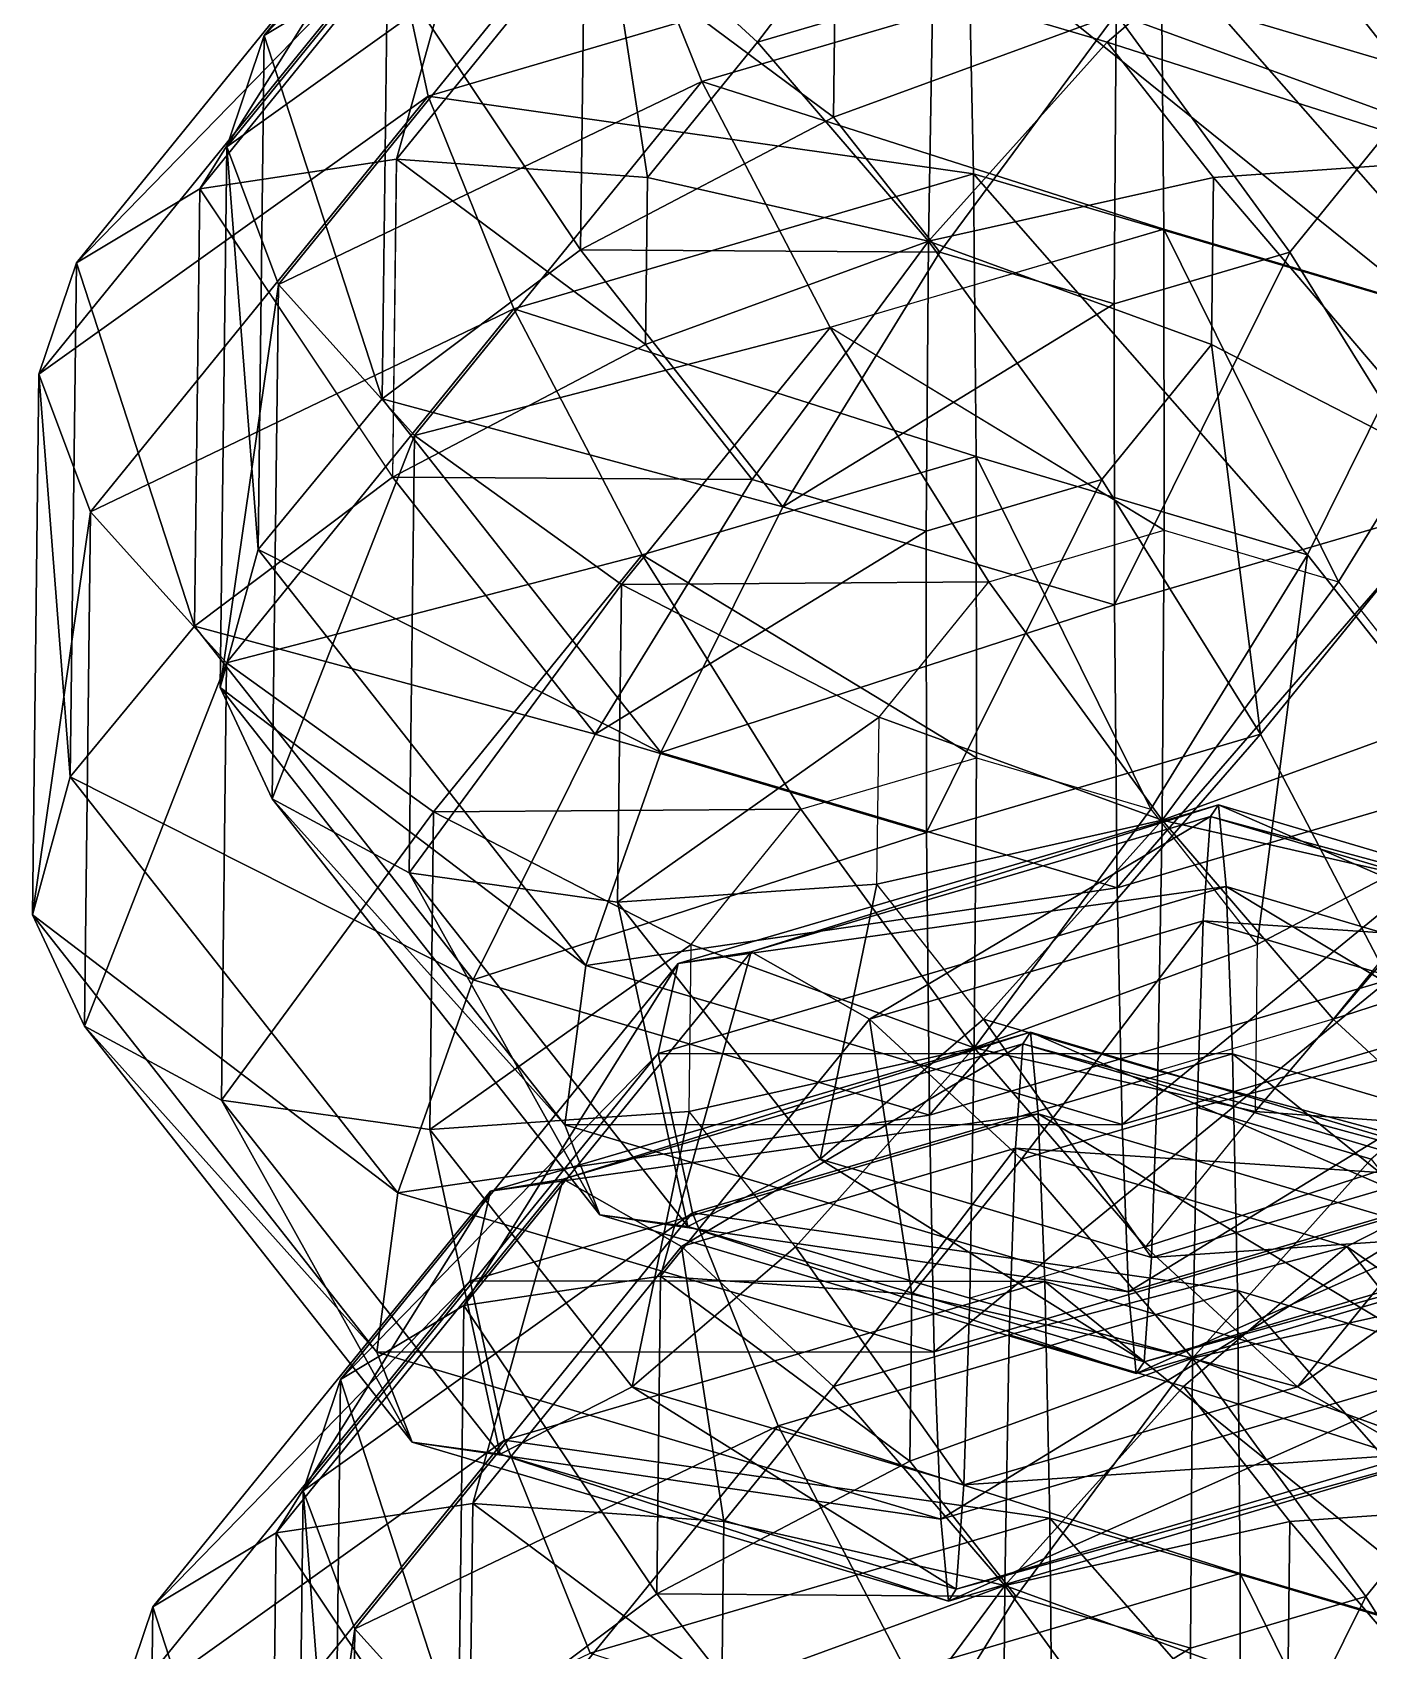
# Model space of a CAD drawing. Header units: metres. Extents: x -232 to 136, y -204 to 253.
# Drawn here: x 67.9 to 109.5, y -80.3 to -29.9 of the extents above; entities that cross this region are included whole.
import ezdxf

# ---------------------------------------------------------------- set-up
doc = ezdxf.new("R2010")
doc.units = ezdxf.units.M

msp = doc.modelspace()

# ---------------------------------------------------------------- linework, layer by layer
for points in [[(85.61081, -17.022438, -456.56128), (78.93127, -27.672424, -470.50986), (75.09327, -29.97787, -462.26044), (75.09337, -29.977772, -462.26035)], [(84.98145, -19.82486, -447.62546), (85.61081, -17.022438, -456.56128), (75.09327, -29.97787, -462.26044), (75.09337, -29.977772, -462.26035)], [(84.98145, -19.82486, -447.62546), (75.09327, -29.97787, -462.26044), (73.92266, -33.447006, -453.61792), (73.92276, -33.446907, -453.61783)], [(86.051575, -24.784813, -439.72913), (84.98145, -19.82486, -447.62546), (73.92266, -33.447006, -453.61792), (73.92276, -33.446907, -453.61783)], [(117.23832, -31.416794, -434.39212), (119.58109, -24.784813, -440.60715), (102.876045, -19.83628, -437.88763), (102.876144, -19.836182, -437.88754)], [(117.23832, -31.416794, -434.39212), (102.876045, -19.83628, -437.88763), (103.02815, -27.20732, -432.07877), (103.02825, -27.20722, -432.07867)], [(113.73068, -31.86721, -664.02515), (114.38607, -26.907257, -671.9667), (96.82134, -21.704062, -669.1072), (96.82144, -21.703962, -669.10706)], [(113.73068, -31.86721, -664.02515), (96.82134, -21.704062, -669.1072), (97.025635, -26.918678, -661.3056), (97.025734, -26.91858, -661.3055)], [(96.10885, -22.77348, -696.3163), (90.449295, -30.192213, -704.28314), (85.710754, -25.83184, -697.4544), (85.71085, -25.831741, -697.4543)], [(96.10885, -22.77348, -696.3163), (95.9159, -28.58434, -703.6848), (90.449295, -30.192213, -704.28314), (90.449394, -30.192114, -704.283)], [(79.76039, -24.104836, -679.97925), (73.08086, -34.75482, -693.92786), (69.24286, -37.06027, -685.67847), (69.24296, -37.06017, -685.67834)], [(79.13104, -26.907257, -671.04346), (79.76039, -24.104836, -679.97925), (69.24286, -37.06027, -685.67847), (69.24296, -37.06017, -685.67834)], [(82.02761, -23.734276, -689.07983), (79.210556, -33.838737, -700.9767), (73.08086, -34.75482, -693.92786), (73.080956, -34.754723, -693.92773)], [(79.76039, -24.104836, -679.97925), (82.02761, -23.734276, -689.07983), (73.08086, -34.75482, -693.92786), (73.080956, -34.754723, -693.92773)], [(82.02761, -23.734276, -689.07983), (85.710754, -25.83184, -697.4544), (79.210556, -33.838737, -700.9767), (79.210655, -33.83864, -700.97656)], [(119.230286, -34.754826, -695.13635), (106.433136, -25.83184, -697.997), (110.54952, -23.734276, -689.8267), (110.54962, -23.734177, -689.8266)], [(86.051575, -24.784813, -439.72913), (73.92266, -33.447006, -453.61792), (75.53403, -37.740246, -445.4283), (75.53413, -37.740147, -445.42822)], [(88.7164, -31.416794, -433.64523), (86.051575, -24.784813, -439.72913), (75.53403, -37.740246, -445.4283), (75.53413, -37.740147, -445.42822)], [(103.02815, -27.20732, -432.07877), (86.051575, -24.784813, -439.72913), (88.7164, -31.416794, -433.64523), (88.7165, -31.416695, -433.64514)], [(85.710754, -25.83184, -697.4544), (87.03194, -34.401688, -706.1349), (79.210556, -33.838737, -700.9767), (79.210655, -33.83864, -700.97656)], [(85.710754, -25.83184, -697.4544), (90.449295, -30.192213, -704.28314), (87.03194, -34.401688, -706.1349), (87.032036, -34.40159, -706.13477)], [(106.433136, -25.83184, -697.997), (101.3437, -30.192213, -704.5684), (95.9159, -28.58434, -703.6848), (95.916, -28.58424, -703.6847)], [(112.74008, -33.83874, -701.8547), (101.3437, -30.192213, -704.5684), (106.433136, -25.83184, -697.997), (106.433235, -25.831741, -697.9969)], [(119.230286, -34.754826, -695.13635), (112.74008, -33.83874, -701.8547), (106.433136, -25.83184, -697.997), (106.433235, -25.831741, -697.9969)], [(79.13104, -26.907257, -671.04346), (69.24286, -37.06027, -685.67847), (68.07225, -40.529404, -677.03595), (68.07235, -40.529305, -677.0358)], [(80.20116, -31.86721, -663.14716), (79.13104, -26.907257, -671.04346), (68.07225, -40.529404, -677.03595), (68.07235, -40.529305, -677.0358)], [(78.93127, -27.672424, -470.50986), (85.06097, -26.75634, -477.5587), (84.94153, -36.65341, -482.11972), (84.94163, -36.653313, -482.11963)], [(97.025635, -26.918678, -661.3056), (79.13104, -26.907257, -671.04346), (80.20116, -31.86721, -663.14716), (80.201256, -31.867111, -663.14703)], [(97.17774, -34.28972, -655.49677), (97.025635, -26.918678, -661.3056), (80.20116, -31.86721, -663.14716), (80.201256, -31.867111, -663.14703)], [(85.06097, -26.75634, -477.5587), (92.81956, -32.52249, -485.1148), (84.94153, -36.65341, -482.11972), (84.94163, -36.653313, -482.11963)], [(85.06097, -26.75634, -477.5587), (92.88235, -27.31929, -482.71692), (92.81956, -32.52249, -485.1148), (92.81966, -32.522392, -485.11472)], [(103.1132, -36.01325, -428.83118), (103.02815, -27.20732, -432.07877), (88.7164, -31.416794, -433.64523), (88.7165, -31.416695, -433.64514)], [(111.38791, -38.49919, -657.8101), (113.73068, -31.86721, -664.02515), (97.025635, -26.918678, -661.3056), (97.025734, -26.91858, -661.3055)], [(111.38791, -38.49919, -657.8101), (97.025635, -26.918678, -661.3056), (97.17774, -34.28972, -655.49677), (97.17784, -34.28962, -655.49664)], [(113.437485, -39.07161, -430.51193), (117.23832, -31.416794, -434.39212), (103.02815, -27.20732, -432.07877), (103.02825, -27.20722, -432.07867)], [(113.437485, -39.07161, -430.51193), (103.02815, -27.20732, -432.07877), (103.1132, -36.01325, -428.83118), (103.1133, -36.01315, -428.8311)], [(75.09327, -29.97787, -462.26044), (78.93127, -27.672424, -470.50986), (78.76688, -41.29458, -476.7876), (78.766975, -41.29448, -476.7875)], [(78.93127, -27.672424, -470.50986), (84.94153, -36.65341, -482.11972), (78.76688, -41.29458, -476.7876), (78.766975, -41.29448, -476.7875)], [(92.88235, -27.31929, -482.71692), (101.62981, -29.306171, -485.4796), (92.81956, -32.52249, -485.1148), (92.81966, -32.522392, -485.11472)], [(110.447075, -32.52249, -485.5764), (101.62981, -29.306171, -485.4796), (110.509865, -27.319292, -483.1785), (110.509964, -27.319193, -483.1784)], [(95.9159, -28.58434, -703.6848), (95.779396, -36.38857, -708.89764), (90.449295, -30.192213, -704.28314), (90.449394, -30.192114, -704.283)], [(101.3437, -30.192213, -704.5684), (95.779396, -36.38857, -708.89764), (95.9159, -28.58434, -703.6848), (95.916, -28.58424, -703.6847)], [(92.81956, -32.52249, -485.1148), (101.62981, -29.306171, -485.4796), (96.135315, -36.731964, -487.14288), (96.135414, -36.731865, -487.1428)], [(96.135315, -36.731964, -487.14288), (101.62981, -29.306171, -485.4796), (101.56311, -38.33984, -488.0265), (101.56321, -38.33974, -488.0264)], [(101.56311, -38.33984, -488.0265), (101.62981, -29.306171, -485.4796), (107.02972, -36.731964, -487.42816), (107.029816, -36.731865, -487.42807)], [(107.02972, -36.731964, -487.42816), (101.62981, -29.306171, -485.4796), (110.447075, -32.52249, -485.5764), (110.447174, -32.522392, -485.5763)], [(73.92266, -33.447006, -453.61792), (75.09327, -29.97787, -462.26044), (74.90002, -45.991673, -469.64038), (74.900116, -45.991573, -469.6403)], [(75.09327, -29.97787, -462.26044), (78.76688, -41.29458, -476.7876), (74.90002, -45.991673, -469.64038), (74.900116, -45.991573, -469.6403)], [(90.449295, -30.192213, -704.28314), (95.779396, -36.38857, -708.89764), (87.03194, -34.401688, -706.1349), (87.032036, -34.40159, -706.13477)], [(104.659454, -34.401688, -706.5965), (95.779396, -36.38857, -708.89764), (101.3437, -30.192213, -704.5684), (101.343796, -30.192114, -704.5683)], [(112.74008, -33.83874, -701.8547), (104.659454, -34.401688, -706.5965), (101.3437, -30.192213, -704.5684), (101.343796, -30.192114, -704.5683)], [(88.7164, -31.416794, -433.64523), (75.53403, -37.740246, -445.4283), (79.76965, -42.43734, -438.49326), (79.76975, -42.43724, -438.49316)], [(92.7151, -39.07161, -429.9693), (88.7164, -31.416794, -433.64523), (79.76965, -42.43734, -438.49326), (79.76975, -42.43724, -438.49316)], [(103.1132, -36.01325, -428.83118), (88.7164, -31.416794, -433.64523), (92.7151, -39.07161, -429.9693), (92.7152, -39.07151, -429.9692)], [(80.20116, -31.86721, -663.14716), (68.07225, -40.529404, -677.03595), (69.683624, -44.822643, -668.8463), (69.68372, -44.822544, -668.8462)], [(82.866, -38.49919, -657.06323), (80.20116, -31.86721, -663.14716), (69.683624, -44.822643, -668.8463), (69.68372, -44.822544, -668.8462)], [(97.17774, -34.28972, -655.49677), (80.20116, -31.86721, -663.14716), (82.866, -38.49919, -657.06323), (82.8661, -38.499092, -657.0631)], [(84.94153, -36.65341, -482.11972), (92.81956, -32.52249, -485.1148), (96.135315, -36.731964, -487.14288), (96.135414, -36.731865, -487.1428)], [(111.97086, -44.66031, -486.52002), (107.02972, -36.731964, -487.42816), (110.447075, -32.52249, -485.5764), (110.447174, -32.522392, -485.5763)], [(73.92266, -33.447006, -453.61792), (74.90002, -45.991673, -469.64038), (73.71947, -50.284912, -461.37766), (73.71957, -50.284813, -461.37756)], [(75.53403, -37.740246, -445.4283), (73.92266, -33.447006, -453.61792), (73.71947, -50.284912, -461.37766), (73.71957, -50.284813, -461.37756)], [(73.08086, -34.75482, -693.92786), (79.210556, -33.838737, -700.9767), (79.091125, -43.73581, -705.5377), (79.091225, -43.73571, -705.5376)], [(79.210556, -33.838737, -700.9767), (86.96915, -39.60489, -708.5328), (79.091125, -43.73581, -705.5377), (79.091225, -43.73571, -705.5376)], [(79.210556, -33.838737, -700.9767), (87.03194, -34.401688, -706.1349), (86.96915, -39.60489, -708.5328), (86.969246, -39.60479, -708.53265)], [(112.62064, -43.73581, -706.4157), (104.659454, -34.401688, -706.5965), (112.74008, -33.83874, -701.8547), (112.74018, -33.838642, -701.85455)], [(69.24286, -37.06027, -685.67847), (73.08086, -34.75482, -693.92786), (72.916466, -48.376976, -700.2056), (72.916565, -48.376877, -700.2055)], [(73.08086, -34.75482, -693.92786), (79.091125, -43.73581, -705.5377), (72.916466, -48.376976, -700.2056), (72.916565, -48.376877, -700.2055)], [(97.26279, -43.095646, -652.2492), (97.17774, -34.28972, -655.49677), (82.866, -38.49919, -657.06323), (82.8661, -38.499092, -657.0631)], [(87.03194, -34.401688, -706.1349), (95.779396, -36.38857, -708.89764), (86.96915, -39.60489, -708.5328), (86.969246, -39.60479, -708.53265)], [(104.596664, -39.60489, -708.9944), (95.779396, -36.38857, -708.89764), (104.659454, -34.401688, -706.5965), (104.65955, -34.40159, -706.5964)], [(107.587074, -46.154007, -653.92993), (111.38791, -38.49919, -657.8101), (97.17774, -34.28972, -655.49677), (97.17784, -34.28962, -655.49664)], [(107.587074, -46.154007, -653.92993), (97.17774, -34.28972, -655.49677), (97.26279, -43.095646, -652.2492), (97.262886, -43.095547, -652.2491)], [(112.62064, -43.73581, -706.4157), (104.596664, -39.60489, -708.9944), (104.659454, -34.401688, -706.5965), (104.65955, -34.40159, -706.5964)], [(103.12284, -45.392075, -428.46283), (103.1132, -36.01325, -428.83118), (92.7151, -39.07161, -429.9693), (92.7152, -39.07151, -429.9692)], [(108.550644, -46.99995, -429.34644), (113.437485, -39.07161, -430.51193), (103.1132, -36.01325, -428.83118), (103.1133, -36.01315, -428.8311)], [(108.550644, -46.99995, -429.34644), (103.1132, -36.01325, -428.83118), (103.12284, -45.392075, -428.46283), (103.12294, -45.391975, -428.46274)], [(78.76688, -41.29458, -476.7876), (84.94153, -36.65341, -482.11972), (91.248474, -44.66031, -485.9774), (91.24857, -44.66021, -485.9773)], [(84.94153, -36.65341, -482.11972), (96.135315, -36.731964, -487.14288), (91.248474, -44.66031, -485.9774), (91.24857, -44.66021, -485.9773)], [(86.96915, -39.60489, -708.5328), (95.779396, -36.38857, -708.89764), (90.284904, -43.81436, -710.56085), (90.285, -43.814262, -710.5607)], [(90.284904, -43.81436, -710.56085), (95.779396, -36.38857, -708.89764), (95.7127, -45.422237, -711.4445), (95.7128, -45.42214, -711.4444)], [(91.248474, -44.66031, -485.9774), (96.135315, -36.731964, -487.14288), (101.56311, -38.33984, -488.0265), (101.56321, -38.33974, -488.0264)], [(95.7127, -45.422237, -711.4445), (95.779396, -36.38857, -708.89764), (101.179306, -43.81436, -710.8461), (101.179405, -43.814262, -710.846)], [(101.179306, -43.81436, -710.8461), (95.779396, -36.38857, -708.89764), (104.596664, -39.60489, -708.9944), (104.59676, -39.60479, -708.99426)], [(101.57276, -47.71867, -487.65814), (101.56311, -38.33984, -488.0265), (107.02972, -36.731964, -487.42816), (107.029816, -36.731865, -487.42807)], [(101.57276, -47.71867, -487.65814), (107.02972, -36.731964, -487.42816), (111.97086, -44.66031, -486.52002), (111.97096, -44.66021, -486.51993)], [(68.07225, -40.529404, -677.03595), (69.24286, -37.06027, -685.67847), (69.04961, -53.07407, -693.05835), (69.049706, -53.07397, -693.0582)], [(69.24286, -37.06027, -685.67847), (72.916466, -48.376976, -700.2056), (69.04961, -53.07407, -693.05835), (69.049706, -53.07397, -693.0582)], [(75.53403, -37.740246, -445.4283), (73.71947, -50.284912, -461.37766), (75.34078, -53.754044, -452.80823), (75.34088, -53.753944, -452.80814)], [(79.76965, -42.43734, -438.49326), (75.53403, -37.740246, -445.4283), (75.34078, -53.754044, -452.80823), (75.34088, -53.753944, -452.80814)], [(82.866, -38.49919, -657.06323), (69.683624, -44.822643, -668.8463), (73.919235, -49.519737, -661.91125), (73.919334, -49.519638, -661.91113)], [(86.86469, -46.154007, -653.3873), (82.866, -38.49919, -657.06323), (73.919235, -49.519737, -661.91125), (73.919334, -49.519638, -661.91113)], [(97.26279, -43.095646, -652.2492), (82.866, -38.49919, -657.06323), (86.86469, -46.154007, -653.3873), (86.86479, -46.153908, -653.3872)], [(91.248474, -44.66031, -485.9774), (101.56311, -38.33984, -488.0265), (101.57276, -47.71867, -487.65814), (101.57286, -47.71857, -487.65805)], [(113.89401, -54.160904, -657.7876), (111.38791, -38.49919, -657.8101), (107.587074, -46.154007, -653.92993), (107.58717, -46.153908, -653.9298)], [(92.7151, -39.07161, -429.9693), (79.76965, -42.43734, -438.49326), (86.214905, -47.078506, -433.49158), (86.215004, -47.078407, -433.4915)], [(97.65624, -46.99995, -429.06116), (92.7151, -39.07161, -429.9693), (86.214905, -47.078506, -433.49158), (86.215004, -47.078407, -433.4915)], [(103.12284, -45.392075, -428.46283), (92.7151, -39.07161, -429.9693), (97.65624, -46.99995, -429.06116), (97.65634, -46.99985, -429.06107)], [(111.8664, -51.209427, -431.37454), (113.437485, -39.07161, -430.51193), (108.550644, -46.99995, -429.34644), (108.55074, -46.99985, -429.34634)], [(79.091125, -43.73581, -705.5377), (86.96915, -39.60489, -708.5328), (90.284904, -43.81436, -710.56085), (90.285, -43.814262, -710.5607)], [(106.12045, -51.742706, -709.938), (101.179306, -43.81436, -710.8461), (104.596664, -39.60489, -708.9944), (104.59676, -39.60479, -708.99426)], [(106.12045, -51.742706, -709.938), (104.596664, -39.60489, -708.9944), (112.62064, -43.73581, -706.4157), (112.62074, -43.73571, -706.4156)], [(68.07225, -40.529404, -677.03595), (69.04961, -53.07407, -693.05835), (67.86906, -57.36731, -684.79565), (67.869156, -57.36721, -684.79553)], [(69.683624, -44.822643, -668.8463), (68.07225, -40.529404, -677.03595), (67.86906, -57.36731, -684.79565), (67.869156, -57.36721, -684.79553)], [(74.90002, -45.991673, -469.64038), (78.76688, -41.29458, -476.7876), (87.44764, -52.315125, -482.0972), (87.44774, -52.315025, -482.0971)], [(78.76688, -41.29458, -476.7876), (91.248474, -44.66031, -485.9774), (87.44764, -52.315125, -482.0972), (87.44774, -52.315025, -482.0971)], [(79.76965, -42.43734, -438.49326), (75.34078, -53.754044, -452.80823), (79.60526, -56.059494, -444.771), (79.60536, -56.059395, -444.7709)], [(86.214905, -47.078506, -433.49158), (79.76965, -42.43734, -438.49326), (79.60526, -56.059494, -444.771), (79.60536, -56.059395, -444.7709)], [(97.27243, -52.474472, -651.8808), (97.26279, -43.095646, -652.2492), (86.86469, -46.154007, -653.3873), (86.86479, -46.153908, -653.3872)], [(102.70023, -54.082348, -652.76447), (107.587074, -46.154007, -653.92993), (97.26279, -43.095646, -652.2492), (97.262886, -43.095547, -652.2491)], [(102.70023, -54.082348, -652.76447), (97.26279, -43.095646, -652.2492), (97.27243, -52.474472, -651.8808), (97.27253, -52.474373, -651.8807)], [(72.916466, -48.376976, -700.2056), (79.091125, -43.73581, -705.5377), (85.39806, -51.742706, -709.3954), (85.39816, -51.742607, -709.39526)], [(79.091125, -43.73581, -705.5377), (90.284904, -43.81436, -710.56085), (85.39806, -51.742706, -709.3954), (85.39816, -51.742607, -709.39526)], [(85.39806, -51.742706, -709.3954), (90.284904, -43.81436, -710.56085), (95.7127, -45.422237, -711.4445), (95.7128, -45.42214, -711.4444)], [(95.72235, -54.801067, -711.0761), (95.7127, -45.422237, -711.4445), (101.179306, -43.81436, -710.8461), (101.179405, -43.814262, -710.846)], [(95.72235, -54.801067, -711.0761), (101.179306, -43.81436, -710.8461), (106.12045, -51.742706, -709.938), (106.12055, -51.742607, -709.93787)], [(110.11915, -59.397522, -706.2621), (106.12045, -51.742706, -709.938), (112.62064, -43.73581, -706.4157), (112.62074, -43.73571, -706.4156)], [(69.683624, -44.822643, -668.8463), (67.86906, -57.36731, -684.79565), (69.49037, -60.83644, -676.22626), (69.49047, -60.83634, -676.22614)], [(73.919235, -49.519737, -661.91125), (69.683624, -44.822643, -668.8463), (69.49037, -60.83644, -676.22626), (69.49047, -60.83634, -676.22614)], [(87.44764, -52.315125, -482.0972), (91.248474, -44.66031, -485.9774), (101.57276, -47.71867, -487.65814), (101.57286, -47.71857, -487.65805)], [(101.57276, -47.71867, -487.65814), (101.57276, -47.71867, -487.65814), (91.248474, -44.66031, -485.9774), (91.24857, -44.66021, -485.9773)], [(101.6578, -56.524597, -484.41058), (101.57276, -47.71867, -487.65814), (111.97086, -44.66031, -486.52002), (111.97096, -44.66021, -486.51993)], [(101.6578, -56.524597, -484.41058), (111.97086, -44.66031, -486.52002), (115.96956, -52.315125, -482.8441), (115.96966, -52.315025, -482.844)], [(85.39806, -51.742706, -709.3954), (95.7127, -45.422237, -711.4445), (95.72235, -54.801067, -711.0761), (95.72245, -54.80097, -711.076)], [(103.12284, -45.392075, -428.46283), (103.05615, -54.425747, -431.0097), (97.65624, -46.99995, -429.06116), (97.65634, -46.99985, -429.06107)], [(108.550644, -46.99995, -429.34644), (103.05615, -54.425747, -431.0097), (103.12284, -45.392075, -428.46283), (103.12294, -45.391975, -428.46274)], [(73.71947, -50.284912, -461.37766), (74.90002, -45.991673, -469.64038), (85.104866, -58.9471, -475.88217), (85.104965, -58.947002, -475.88208)], [(86.86469, -46.154007, -653.3873), (73.919235, -49.519737, -661.91125), (80.364494, -54.160904, -656.9096), (80.36459, -54.160805, -656.9095)], [(74.90002, -45.991673, -469.64038), (87.44764, -52.315125, -482.0972), (85.104866, -58.9471, -475.88217), (85.104965, -58.947002, -475.88208)], [(91.80583, -54.082348, -652.4792), (86.86469, -46.154007, -653.3873), (80.364494, -54.160904, -656.9096), (80.36459, -54.160805, -656.9095)], [(97.27243, -52.474472, -651.8808), (86.86469, -46.154007, -653.3873), (91.80583, -54.082348, -652.4792), (91.80593, -54.08225, -652.47906)], [(106.01599, -58.291824, -654.79254), (107.587074, -46.154007, -653.92993), (102.70023, -54.082348, -652.76447), (102.70033, -54.08225, -652.76434)], [(106.01599, -58.291824, -654.79254), (113.89401, -54.160904, -657.7876), (107.587074, -46.154007, -653.92993), (107.58717, -46.153908, -653.9298)], [(86.214905, -47.078506, -433.49158), (79.60526, -56.059494, -444.771), (86.095474, -56.97558, -438.05264), (86.09557, -56.97548, -438.05255)], [(94.238884, -51.209427, -430.91293), (86.214905, -47.078506, -433.49158), (86.095474, -56.97558, -438.05264), (86.09557, -56.97548, -438.05255)], [(97.65624, -46.99995, -429.06116), (86.214905, -47.078506, -433.49158), (94.238884, -51.209427, -430.91293), (94.23898, -51.209328, -430.91284)], [(97.65624, -46.99995, -429.06116), (103.05615, -54.425747, -431.0097), (94.238884, -51.209427, -430.91293), (94.23898, -51.209328, -430.91284)], [(111.8664, -51.209427, -431.37454), (103.05615, -54.425747, -431.0097), (108.550644, -46.99995, -429.34644), (108.55074, -46.99985, -429.34634)], [(87.44764, -52.315125, -482.0972), (101.57276, -47.71867, -487.65814), (101.6578, -56.524597, -484.41058), (101.6579, -56.524498, -484.4105)], [(69.04961, -53.07407, -693.05835), (72.916466, -48.376976, -700.2056), (81.59723, -59.397522, -705.5152), (81.59733, -59.397423, -705.5151)], [(72.916466, -48.376976, -700.2056), (85.39806, -51.742706, -709.3954), (81.59723, -59.397522, -705.5152), (81.59733, -59.397423, -705.5151)], [(73.919235, -49.519737, -661.91125), (69.49037, -60.83644, -676.22626), (73.75485, -63.14189, -668.18896), (73.75495, -63.141792, -668.18884)], [(80.364494, -54.160904, -656.9096), (73.919235, -49.519737, -661.91125), (73.75485, -63.14189, -668.18896), (73.75495, -63.141792, -668.18884)], [(73.71947, -50.284912, -461.37766), (85.104866, -58.9471, -475.88217), (84.44948, -63.907055, -467.94067), (84.44958, -63.906956, -467.94058)], [(75.34078, -53.754044, -452.80823), (73.71947, -50.284912, -461.37766), (84.44948, -63.907055, -467.94067), (84.44958, -63.906956, -467.94058)], [(94.238884, -51.209427, -430.91293), (86.095474, -56.97558, -438.05264), (94.176094, -56.41263, -433.31082), (94.17619, -56.41253, -433.31073)], [(94.238884, -51.209427, -430.91293), (103.05615, -54.425747, -431.0097), (94.176094, -56.41263, -433.31082), (94.17619, -56.41253, -433.31073)], [(111.80361, -56.412624, -433.7724), (103.05615, -54.425747, -431.0097), (111.8664, -51.209427, -431.37454), (111.8665, -51.209328, -431.37445)], [(81.59723, -59.397522, -705.5152), (85.39806, -51.742706, -709.3954), (95.72235, -54.801067, -711.0761), (95.72245, -54.80097, -711.076)], [(95.72235, -54.801067, -711.0761), (95.72235, -54.801067, -711.0761), (85.39806, -51.742706, -709.3954), (85.39816, -51.742607, -709.39526)], [(95.80739, -63.606995, -707.82855), (95.72235, -54.801067, -711.0761), (106.12045, -51.742706, -709.938), (106.12055, -51.742607, -709.93787)], [(95.80739, -63.606995, -707.82855), (106.12045, -51.742706, -709.938), (110.11915, -59.397522, -706.2621), (110.11925, -59.397423, -706.26196)], [(85.104866, -58.9471, -475.88217), (87.44764, -52.315125, -482.0972), (101.6578, -56.524597, -484.41058), (101.6579, -56.524498, -484.4105)], [(101.6578, -56.524597, -484.41058), (101.6578, -56.524597, -484.41058), (87.44764, -52.315125, -482.0972), (87.44774, -52.315025, -482.0971)], [(101.80991, -63.895638, -478.60168), (101.6578, -56.524597, -484.41058), (115.96956, -52.315125, -482.8441), (115.96966, -52.315025, -482.844)], [(101.80991, -63.895638, -478.60168), (115.96956, -52.315125, -482.8441), (118.63439, -58.947105, -476.7602), (118.63449, -58.947006, -476.7601)], [(97.27243, -52.474472, -651.8808), (97.20574, -61.508144, -654.4277), (91.80583, -54.082348, -652.4792), (91.80593, -54.08225, -652.47906)], [(102.70023, -54.082348, -652.76447), (97.20574, -61.508144, -654.4277), (97.27243, -52.474472, -651.8808), (97.27253, -52.474373, -651.8807)], [(67.86906, -57.36731, -684.79565), (69.04961, -53.07407, -693.05835), (79.254456, -66.029495, -699.3002), (79.254555, -66.029396, -699.30005)], [(69.04961, -53.07407, -693.05835), (81.59723, -59.397522, -705.5152), (79.254456, -66.029495, -699.3002), (79.254555, -66.029396, -699.30005)], [(75.34078, -53.754044, -452.80823), (84.44948, -63.907055, -467.94067), (85.54563, -66.70947, -459.05005), (85.54573, -66.70937, -459.04996)], [(79.60526, -56.059494, -444.771), (75.34078, -53.754044, -452.80823), (85.54563, -66.70947, -459.05005), (85.54573, -66.70937, -459.04996)], [(80.364494, -54.160904, -656.9096), (73.75485, -63.14189, -668.18896), (80.24506, -64.057976, -661.47064), (80.24516, -64.05788, -661.4705)], [(88.38847, -58.291824, -654.33093), (80.364494, -54.160904, -656.9096), (80.24506, -64.057976, -661.47064), (80.24516, -64.05788, -661.4705)], [(91.80583, -54.082348, -652.4792), (80.364494, -54.160904, -656.9096), (88.38847, -58.291824, -654.33093), (88.38857, -58.291725, -654.3308)], [(104.81252, -53.939865, -363.93652), (90.255264, -58.517838, -374.87863), (87.98805, -58.888397, -365.77805), (87.98815, -58.888298, -365.77795)], [(105.048996, -56.487625, -354.90594), (104.81252, -53.939865, -363.93652), (87.98805, -58.888397, -365.77805), (87.98815, -58.888298, -365.77795)], [(91.80583, -54.082348, -652.4792), (97.20574, -61.508144, -654.4277), (88.38847, -58.291824, -654.33093), (88.38857, -58.291725, -654.3308)], [(104.81252, -53.939865, -363.93652), (104.56702, -54.308365, -373.31213), (90.255264, -58.517838, -374.87863), (90.25536, -58.51774, -374.87854)], [(104.56702, -54.308365, -373.31213), (93.93841, -60.615402, -383.25317), (90.255264, -58.517838, -374.87863), (90.25536, -58.51774, -374.87854)], [(104.56702, -54.308365, -373.31213), (104.3365, -57.55704, -382.11505), (93.93841, -60.615402, -383.25317), (93.93851, -60.615303, -383.25308)], [(94.176094, -56.41263, -433.31082), (103.05615, -54.425747, -431.0097), (97.49185, -60.6221, -435.3389), (97.49195, -60.622, -435.3388)], [(106.01599, -58.291824, -654.79254), (97.20574, -61.508144, -654.4277), (102.70023, -54.082348, -652.76447), (102.70033, -54.08225, -652.76434)], [(97.49185, -60.6221, -435.3389), (103.05615, -54.425747, -431.0097), (102.91965, -62.229977, -436.22253), (102.91975, -62.229877, -436.22244)], [(102.91965, -62.229977, -436.22253), (103.05615, -54.425747, -431.0097), (108.38625, -60.6221, -435.62418), (108.38635, -60.622, -435.62408)], [(108.38625, -60.6221, -435.62418), (103.05615, -54.425747, -431.0097), (111.80361, -56.412624, -433.7724), (111.80371, -56.412525, -433.7723)], [(118.777176, -58.517838, -375.6255), (104.3365, -57.55704, -382.11505), (104.56702, -54.308365, -373.31213), (104.567116, -54.308266, -373.31204)], [(121.51757, -58.888397, -366.65604), (104.56702, -54.308365, -373.31213), (104.81252, -53.939865, -363.93652), (104.81262, -53.939766, -363.93643)], [(121.51757, -58.888397, -366.65604), (118.777176, -58.517838, -375.6255), (104.56702, -54.308365, -373.31213), (104.567116, -54.308266, -373.31204)], [(122.61372, -61.69082, -357.7654), (121.51757, -58.888397, -366.65604), (104.81252, -53.939865, -363.93652), (104.81262, -53.939766, -363.93643)], [(122.61372, -61.69082, -357.7654), (104.81252, -53.939865, -363.93652), (105.048996, -56.487625, -354.90594), (105.049095, -56.487526, -354.90585)], [(105.9532, -63.49502, -657.1904), (113.77458, -64.057976, -662.34863), (113.89401, -54.160904, -657.7876), (113.89411, -54.160805, -657.7875)], [(105.9532, -63.49502, -657.1904), (113.89401, -54.160904, -657.7876), (106.01599, -58.291824, -654.79254), (106.01609, -58.291725, -654.7924)], [(81.59723, -59.397522, -705.5152), (95.72235, -54.801067, -711.0761), (95.80739, -63.606995, -707.82855), (95.80749, -63.606895, -707.8284)], [(79.60526, -56.059494, -444.771), (85.54563, -66.70947, -459.05005), (88.286026, -67.08004, -450.0806), (88.286125, -67.07994, -450.0805)], [(86.095474, -56.97558, -438.05264), (79.60526, -56.059494, -444.771), (88.286026, -67.08004, -450.0806), (88.286125, -67.07994, -450.0805)], [(94.176094, -56.41263, -433.31082), (86.095474, -56.97558, -438.05264), (92.40241, -64.98247, -441.91028), (92.40251, -64.98237, -441.9102)], [(94.176094, -56.41263, -433.31082), (92.40241, -64.98247, -441.91028), (97.49185, -60.6221, -435.3389), (97.49195, -60.622, -435.3388)], [(108.38625, -60.6221, -435.62418), (119.62499, -56.975574, -438.93063), (111.80361, -56.412624, -433.7724), (111.80371, -56.412525, -433.7723)], [(85.104866, -58.9471, -475.88217), (101.6578, -56.524597, -484.41058), (101.80991, -63.895638, -478.60168), (101.81001, -63.89554, -478.6016)], [(105.048996, -56.487625, -354.90594), (87.98805, -58.888397, -365.77805), (87.358696, -61.69082, -356.84222), (87.358795, -61.69072, -356.84213)], [(105.25329, -61.70224, -347.10437), (105.048996, -56.487625, -354.90594), (87.358696, -61.69082, -356.84222), (87.358795, -61.69072, -356.84213)], [(121.958336, -66.65077, -349.8239), (122.61372, -61.69082, -357.7654), (105.048996, -56.487625, -354.90594), (105.049095, -56.487526, -354.90585)], [(121.958336, -66.65077, -349.8239), (105.048996, -56.487625, -354.90594), (105.25329, -61.70224, -347.10437), (105.25339, -61.70214, -347.10428)], [(67.86906, -57.36731, -684.79565), (79.254456, -66.029495, -699.3002), (78.59907, -70.989456, -691.35864), (78.59917, -70.98936, -691.3585)], [(69.49037, -60.83644, -676.22626), (67.86906, -57.36731, -684.79565), (78.59907, -70.989456, -691.35864), (78.59917, -70.98936, -691.3585)], [(86.095474, -56.97558, -438.05264), (88.286026, -67.08004, -450.0806), (92.40241, -64.98247, -441.91028), (92.40251, -64.98237, -441.9102)], [(108.38625, -60.6221, -435.62418), (113.1248, -64.98247, -442.4529), (119.62499, -56.975574, -438.93063), (119.62509, -56.975475, -438.93054)], [(104.3365, -57.55704, -382.11505), (98.67695, -64.97578, -390.0819), (93.93841, -60.615402, -383.25317), (93.93851, -60.615303, -383.25308)], [(104.3365, -57.55704, -382.11505), (104.143555, -63.3679, -389.48355), (98.67695, -64.97578, -390.0819), (98.67705, -64.97568, -390.08182)], [(114.66079, -60.615402, -383.7958), (104.143555, -63.3679, -389.48355), (104.3365, -57.55704, -382.11505), (104.3366, -57.556942, -382.11496)], [(118.777176, -58.517838, -375.6255), (114.66079, -60.615402, -383.7958), (104.3365, -57.55704, -382.11505), (104.3366, -57.556942, -382.11496)], [(88.38847, -58.291824, -654.33093), (80.24506, -64.057976, -661.47064), (88.32568, -63.495026, -656.7288), (88.32578, -63.494926, -656.7287)], [(88.38847, -58.291824, -654.33093), (97.20574, -61.508144, -654.4277), (88.32568, -63.495026, -656.7288), (88.32578, -63.494926, -656.7287)], [(105.9532, -63.49502, -657.1904), (97.20574, -61.508144, -654.4277), (106.01599, -58.291824, -654.79254), (106.01609, -58.291725, -654.7924)], [(87.98805, -58.888397, -365.77805), (81.30851, -69.53838, -379.72662), (77.47051, -71.843834, -371.4772), (77.47061, -71.843735, -371.4771)], [(87.358696, -61.69082, -356.84222), (87.98805, -58.888397, -365.77805), (77.47051, -71.843834, -371.4772), (77.47061, -71.843735, -371.4771)], [(90.255264, -58.517838, -374.87863), (87.43821, -68.6223, -386.77545), (81.30851, -69.53838, -379.72662), (81.30861, -69.538284, -379.72653)], [(87.98805, -58.888397, -365.77805), (90.255264, -58.517838, -374.87863), (81.30851, -69.53838, -379.72662), (81.30861, -69.538284, -379.72653)], [(84.44948, -63.907055, -467.94067), (85.104866, -58.9471, -475.88217), (101.80991, -63.895638, -478.60168), (101.81001, -63.89554, -478.6016)], [(101.80991, -63.895638, -478.60168), (101.80991, -63.895638, -478.60168), (85.104866, -58.9471, -475.88217), (85.104965, -58.947002, -475.88208)], [(90.255264, -58.517838, -374.87863), (93.93841, -60.615402, -383.25317), (87.43821, -68.6223, -386.77545), (87.43831, -68.6222, -386.77536)], [(102.014206, -69.11025, -470.80014), (101.80991, -63.895638, -478.60168), (118.63439, -58.947105, -476.7602), (118.63449, -58.947006, -476.7601)], [(102.014206, -69.11025, -470.80014), (118.63439, -58.947105, -476.7602), (119.704506, -63.90706, -468.86386), (119.704605, -63.90696, -468.86377)], [(79.254456, -66.029495, -699.3002), (81.59723, -59.397522, -705.5152), (95.80739, -63.606995, -707.82855), (95.80749, -63.606895, -707.8284)], [(95.80739, -63.606995, -707.82855), (95.80739, -63.606995, -707.82855), (81.59723, -59.397522, -705.5152), (81.59733, -59.397423, -705.5151)], [(95.9595, -70.978035, -702.0197), (95.80739, -63.606995, -707.82855), (110.11915, -59.397522, -706.2621), (110.11925, -59.397423, -706.26196)], [(95.9595, -70.978035, -702.0197), (110.11915, -59.397522, -706.2621), (112.78398, -66.0295, -700.17816), (112.78408, -66.0294, -700.17804)], [(69.49037, -60.83644, -676.22626), (78.59907, -70.989456, -691.35864), (79.69522, -73.79187, -682.468), (79.69532, -73.79177, -682.4679)], [(73.75485, -63.14189, -668.18896), (69.49037, -60.83644, -676.22626), (79.69522, -73.79187, -682.468), (79.69532, -73.79177, -682.4679)], [(93.93841, -60.615402, -383.25317), (95.25959, -69.18525, -391.9337), (87.43821, -68.6223, -386.77545), (87.43831, -68.6222, -386.77536)], [(97.49185, -60.6221, -435.3389), (92.40241, -64.98247, -441.91028), (102.7267, -68.04083, -443.59103), (102.7268, -68.04073, -443.59094)], [(93.93841, -60.615402, -383.25317), (98.67695, -64.97578, -390.0819), (95.25959, -69.18525, -391.9337), (95.25969, -69.18515, -391.9336)], [(102.91965, -62.229977, -436.22253), (102.91965, -62.229977, -436.22253), (97.49185, -60.6221, -435.3389), (97.49195, -60.622, -435.3388)], [(97.49185, -60.6221, -435.3389), (102.7267, -68.04083, -443.59103), (102.91965, -62.229977, -436.22253), (102.91975, -62.229877, -436.22244)], [(102.91965, -62.229977, -436.22253), (113.1248, -64.98247, -442.4529), (108.38625, -60.6221, -435.62418), (108.38635, -60.622, -435.62408)], [(114.66079, -60.615402, -383.7958), (109.57135, -64.97578, -390.3672), (104.143555, -63.3679, -389.48355), (104.143654, -63.3678, -389.48346)], [(98.96211, -61.022263, -587.35455), (84.404854, -65.600235, -598.29663), (82.137634, -65.970795, -589.19604), (82.13773, -65.970695, -589.1959)], [(99.198586, -63.570023, -578.324), (98.96211, -61.022263, -587.35455), (82.137634, -65.970795, -589.19604), (82.13773, -65.970695, -589.1959)], [(98.96211, -61.022263, -587.35455), (98.716606, -61.390762, -596.73016), (84.404854, -65.600235, -598.29663), (84.40495, -65.600136, -598.2965)], [(98.716606, -61.390762, -596.73016), (88.088, -67.6978, -606.6712), (84.404854, -65.600235, -598.29663), (84.40495, -65.600136, -598.2965)], [(98.716606, -61.390762, -596.73016), (98.48609, -64.639435, -605.5331), (88.088, -67.6978, -606.6712), (88.0881, -67.6977, -606.6711)], [(112.926765, -65.600235, -599.0435), (98.48609, -64.639435, -605.5331), (98.716606, -61.390762, -596.73016), (98.716705, -61.390663, -596.73004)], [(115.66716, -65.970795, -590.0741), (98.716606, -61.390762, -596.73016), (98.96211, -61.022263, -587.35455), (98.96221, -61.022163, -587.35443)], [(115.66716, -65.970795, -590.0741), (112.926765, -65.600235, -599.0435), (98.716606, -61.390762, -596.73016), (98.716705, -61.390663, -596.73004)], [(116.76331, -68.77322, -581.1835), (115.66716, -65.970795, -590.0741), (98.96211, -61.022263, -587.35455), (98.96221, -61.022163, -587.35443)], [(116.76331, -68.77322, -581.1835), (98.96211, -61.022263, -587.35455), (99.198586, -63.570023, -578.324), (99.198685, -63.569923, -578.32385)], [(87.358696, -61.69082, -356.84222), (77.47051, -71.843834, -371.4772), (76.299904, -75.312965, -362.8347), (76.3, -75.31287, -362.8346)], [(88.42882, -66.65077, -348.9459), (87.358696, -61.69082, -356.84222), (76.299904, -75.312965, -362.8347), (76.3, -75.31287, -362.8346)], [(105.25329, -61.70224, -347.10437), (87.358696, -61.69082, -356.84222), (88.42882, -66.65077, -348.9459), (88.42892, -66.65067, -348.9458)], [(88.32568, -63.495026, -656.7288), (97.20574, -61.508144, -654.4277), (91.64144, -67.7045, -658.7569), (91.64154, -67.7044, -658.7568)], [(105.405396, -69.07328, -341.29553), (105.25329, -61.70224, -347.10437), (88.42882, -66.65077, -348.9459), (88.42892, -66.65067, -348.9458)], [(91.64144, -67.7045, -658.7569), (97.20574, -61.508144, -654.4277), (97.06924, -69.31238, -659.6405), (97.069336, -69.31228, -659.6404)], [(97.06924, -69.31238, -659.6405), (97.20574, -61.508144, -654.4277), (102.53584, -67.7045, -659.0422), (102.53594, -67.7044, -659.04205)], [(102.53584, -67.7045, -659.0422), (97.20574, -61.508144, -654.4277), (105.9532, -63.49502, -657.1904), (105.9533, -63.494923, -657.1903)], [(119.61556, -73.28275, -343.6089), (121.958336, -66.65077, -349.8239), (105.25329, -61.70224, -347.10437), (105.25339, -61.70214, -347.10428)], [(119.61556, -73.28275, -343.6089), (105.25329, -61.70224, -347.10437), (105.405396, -69.07328, -341.29553), (105.405495, -69.07318, -341.29544)], [(102.91965, -62.229977, -436.22253), (102.7267, -68.04083, -443.59103), (113.1248, -64.98247, -442.4529), (113.1249, -64.98237, -442.45282)], [(73.75485, -63.14189, -668.18896), (79.69522, -73.79187, -682.468), (82.435616, -74.16244, -673.4986), (82.435715, -74.16234, -673.4985)], [(80.24506, -64.057976, -661.47064), (73.75485, -63.14189, -668.18896), (82.435616, -74.16244, -673.4986), (82.435715, -74.16234, -673.4985)], [(88.32568, -63.495026, -656.7288), (80.24506, -64.057976, -661.47064), (86.552, -72.064865, -665.3283), (86.5521, -72.064766, -665.3282)], [(88.32568, -63.495026, -656.7288), (86.552, -72.064865, -665.3283), (91.64144, -67.7045, -658.7569), (91.64154, -67.7044, -658.7568)], [(104.143555, -63.3679, -389.48355), (104.00705, -71.172134, -394.69638), (98.67695, -64.97578, -390.0819), (98.67705, -64.97568, -390.08182)], [(102.53584, -67.7045, -659.0422), (113.77458, -64.057976, -662.34863), (105.9532, -63.49502, -657.1904), (105.9533, -63.494923, -657.1903)], [(109.57135, -64.97578, -390.3672), (104.00705, -71.172134, -394.69638), (104.143555, -63.3679, -389.48355), (104.143654, -63.3678, -389.48346)], [(107.27439, -72.064865, -665.8709), (110.957535, -74.16244, -674.2455), (119.90428, -63.141888, -669.39746), (119.90438, -63.14179, -669.39734)], [(107.27439, -72.064865, -665.8709), (119.90428, -63.141888, -669.39746), (113.77458, -64.057976, -662.34863), (113.77468, -64.05788, -662.3485)], [(79.254456, -66.029495, -699.3002), (95.80739, -63.606995, -707.82855), (95.9595, -70.978035, -702.0197), (95.9596, -70.977936, -702.0196)], [(99.198586, -63.570023, -578.324), (82.137634, -65.970795, -589.19604), (81.508286, -68.77322, -580.26025), (81.508385, -68.77312, -580.26013)], [(99.40288, -68.78464, -570.5224), (99.198586, -63.570023, -578.324), (81.508286, -68.77322, -580.26025), (81.508385, -68.77312, -580.26013)], [(84.44948, -63.907055, -467.94067), (101.80991, -63.895638, -478.60168), (102.014206, -69.11025, -470.80014), (102.014305, -69.11015, -470.80005)], [(102.014206, -69.11025, -470.80014), (102.014206, -69.11025, -470.80014), (84.44948, -63.907055, -467.94067), (84.44958, -63.906956, -467.94058)], [(85.54563, -66.70947, -459.05005), (84.44948, -63.907055, -467.94067), (102.014206, -69.11025, -470.80014), (102.014305, -69.11015, -470.80005)], [(116.107925, -73.73317, -573.24194), (116.76331, -68.77322, -581.1835), (99.198586, -63.570023, -578.324), (99.198685, -63.569923, -578.32385)], [(116.107925, -73.73317, -573.24194), (99.198586, -63.570023, -578.324), (99.40288, -68.78464, -570.5224), (99.40298, -68.78454, -570.5223)], [(102.25068, -71.65801, -461.76956), (102.014206, -69.11025, -470.80014), (119.704506, -63.90706, -468.86386), (119.704605, -63.90696, -468.86377)], [(102.25068, -71.65801, -461.76956), (119.704506, -63.90706, -468.86386), (119.07516, -66.70948, -459.92804), (119.07526, -66.70938, -459.92795)], [(80.24506, -64.057976, -661.47064), (82.435616, -74.16244, -673.4986), (86.552, -72.064865, -665.3283), (86.5521, -72.064766, -665.3282)], [(102.53584, -67.7045, -659.0422), (107.27439, -72.064865, -665.8709), (113.77458, -64.057976, -662.34863), (113.77468, -64.05788, -662.3485)], [(98.48609, -64.639435, -605.5331), (92.82654, -72.058174, -613.49994), (88.088, -67.6978, -606.6712), (88.0881, -67.6977, -606.6711)], [(92.40241, -64.98247, -441.91028), (88.286026, -67.08004, -450.0806), (102.496185, -71.28951, -452.39395), (102.496284, -71.28941, -452.39386)], [(102.7267, -68.04083, -443.59103), (102.7267, -68.04083, -443.59103), (92.40241, -64.98247, -441.91028), (92.40251, -64.98237, -441.9102)], [(92.40241, -64.98247, -441.91028), (102.496185, -71.28951, -452.39395), (102.7267, -68.04083, -443.59103), (102.7268, -68.04073, -443.59094)], [(98.48609, -64.639435, -605.5331), (98.293144, -70.4503, -612.9016), (92.82654, -72.058174, -613.49994), (92.82664, -72.058075, -613.4998)], [(98.67695, -64.97578, -390.0819), (104.00705, -71.172134, -394.69638), (95.25959, -69.18525, -391.9337), (95.25969, -69.18515, -391.9336)], [(108.81038, -67.6978, -607.2138), (98.293144, -70.4503, -612.9016), (98.48609, -64.639435, -605.5331), (98.48619, -64.639336, -605.53296)], [(112.926765, -65.600235, -599.0435), (108.81038, -67.6978, -607.2138), (98.48609, -64.639435, -605.5331), (98.48619, -64.639336, -605.53296)], [(102.7267, -68.04083, -443.59103), (116.807945, -67.08004, -450.82745), (113.1248, -64.98247, -442.4529), (113.1249, -64.98237, -442.45282)], [(112.88711, -69.18525, -392.39526), (104.00705, -71.172134, -394.69638), (109.57135, -64.97578, -390.3672), (109.57145, -64.97568, -390.3671)], [(82.137634, -65.970795, -589.19604), (75.4581, -76.62078, -603.14465), (71.6201, -78.92623, -594.89526), (71.6202, -78.92613, -594.89514)], [(81.508286, -68.77322, -580.26025), (82.137634, -65.970795, -589.19604), (71.6201, -78.92623, -594.89526), (71.6202, -78.92613, -594.89514)], [(84.404854, -65.600235, -598.29663), (81.5878, -75.7047, -610.1935), (75.4581, -76.62078, -603.14465), (75.4582, -76.62068, -603.14453)], [(82.137634, -65.970795, -589.19604), (84.404854, -65.600235, -598.29663), (75.4581, -76.62078, -603.14465), (75.4582, -76.62068, -603.14453)], [(84.404854, -65.600235, -598.29663), (88.088, -67.6978, -606.6712), (81.5878, -75.7047, -610.1935), (81.5879, -75.7046, -610.19336)], [(121.60753, -76.62079, -604.35315), (108.81038, -67.6978, -607.2138), (112.926765, -65.600235, -599.0435), (112.926865, -65.600136, -599.0434)], [(78.59907, -70.989456, -691.35864), (79.254456, -66.029495, -699.3002), (95.9595, -70.978035, -702.0197), (95.9596, -70.977936, -702.0196)], [(95.9595, -70.978035, -702.0197), (95.9595, -70.978035, -702.0197), (79.254456, -66.029495, -699.3002), (79.254555, -66.029396, -699.30005)], [(96.163795, -76.19265, -694.21814), (95.9595, -70.978035, -702.0197), (112.78398, -66.0295, -700.17816), (112.78408, -66.0294, -700.17804)], [(96.163795, -76.19265, -694.21814), (112.78398, -66.0295, -700.17816), (113.854095, -70.989456, -692.28186), (113.854195, -70.98936, -692.28174)], [(88.42882, -66.65077, -348.9459), (76.299904, -75.312965, -362.8347), (77.91127, -79.60621, -354.64508), (77.91137, -79.60611, -354.645)], [(91.09364, -73.28275, -342.862), (88.42882, -66.65077, -348.9459), (77.91127, -79.60621, -354.64508), (77.91137, -79.60611, -354.645)], [(102.25068, -71.65801, -461.76956), (102.25068, -71.65801, -461.76956), (85.54563, -66.70947, -459.05005), (85.54573, -66.70937, -459.04996)], [(85.54563, -66.70947, -459.05005), (102.014206, -69.11025, -470.80014), (102.25068, -71.65801, -461.76956), (102.25078, -71.65791, -461.76947)], [(88.286026, -67.08004, -450.0806), (85.54563, -66.70947, -459.05005), (102.25068, -71.65801, -461.76956), (102.25078, -71.65791, -461.76947)], [(105.405396, -69.07328, -341.29553), (88.42882, -66.65077, -348.9459), (91.09364, -73.28275, -342.862), (91.09374, -73.28265, -342.8619)], [(102.496185, -71.28951, -452.39395), (102.25068, -71.65801, -461.76956), (119.07516, -66.70948, -459.92804), (119.07526, -66.70938, -459.92795)], [(102.496185, -71.28951, -452.39395), (119.07516, -66.70948, -459.92804), (116.807945, -67.08004, -450.82745), (116.808044, -67.07994, -450.82736)], [(102.496185, -71.28951, -452.39395), (102.496185, -71.28951, -452.39395), (88.286026, -67.08004, -450.0806), (88.286125, -67.07994, -450.0805)], [(88.286026, -67.08004, -450.0806), (102.25068, -71.65801, -461.76956), (102.496185, -71.28951, -452.39395), (102.496284, -71.28941, -452.39386)], [(102.7267, -68.04083, -443.59103), (102.496185, -71.28951, -452.39395), (116.807945, -67.08004, -450.82745), (116.808044, -67.07994, -450.82736)], [(88.088, -67.6978, -606.6712), (89.40918, -76.26765, -615.3517), (81.5878, -75.7047, -610.1935), (81.5879, -75.7046, -610.19336)], [(91.64144, -67.7045, -658.7569), (86.552, -72.064865, -665.3283), (96.87629, -75.12323, -667.00903), (96.87639, -75.12313, -667.0089)], [(88.088, -67.6978, -606.6712), (92.82654, -72.058174, -613.49994), (89.40918, -76.26765, -615.3517), (89.40928, -76.26755, -615.35156)], [(97.06924, -69.31238, -659.6405), (97.06924, -69.31238, -659.6405), (91.64144, -67.7045, -658.7569), (91.64154, -67.7044, -658.7568)], [(91.64144, -67.7045, -658.7569), (96.87629, -75.12323, -667.00903), (97.06924, -69.31238, -659.6405), (97.069336, -69.31228, -659.6404)], [(97.06924, -69.31238, -659.6405), (107.27439, -72.064865, -665.8709), (102.53584, -67.7045, -659.0422), (102.53594, -67.7044, -659.04205)], [(108.81038, -67.6978, -607.2138), (103.72094, -72.058174, -613.7852), (98.293144, -70.4503, -612.9016), (98.29324, -70.4502, -612.9015)], [(115.117325, -75.7047, -611.0715), (103.72094, -72.058174, -613.7852), (108.81038, -67.6978, -607.2138), (108.81048, -67.6977, -607.2137)], [(121.60753, -76.62079, -604.35315), (115.117325, -75.7047, -611.0715), (108.81038, -67.6978, -607.2138), (108.81048, -67.6977, -607.2137)], [(81.508286, -68.77322, -580.26025), (71.6201, -78.92623, -594.89526), (70.44949, -82.39536, -586.25275), (70.44959, -82.39526, -586.2526)], [(82.5784, -73.73317, -572.36395), (81.508286, -68.77322, -580.26025), (70.44949, -82.39536, -586.25275), (70.44959, -82.39526, -586.2526)], [(81.30851, -69.53838, -379.72662), (87.43821, -68.6223, -386.77545), (87.31877, -78.51937, -391.3365), (87.31887, -78.51927, -391.3364)], [(99.40288, -68.78464, -570.5224), (81.508286, -68.77322, -580.26025), (82.5784, -73.73317, -572.36395), (82.5785, -73.73307, -572.36383)], [(99.554985, -76.15568, -564.71356), (99.40288, -68.78464, -570.5224), (82.5784, -73.73317, -572.36395), (82.5785, -73.73307, -572.36383)], [(87.43821, -68.6223, -386.77545), (95.1968, -74.38845, -394.33154), (87.31877, -78.51937, -391.3365), (87.31887, -78.51927, -391.3364)], [(87.43821, -68.6223, -386.77545), (95.25959, -69.18525, -391.9337), (95.1968, -74.38845, -394.33154), (95.1969, -74.38835, -394.33145)], [(113.76515, -80.36515, -567.0269), (116.107925, -73.73317, -573.24194), (99.40288, -68.78464, -570.5224), (99.40298, -68.78454, -570.5223)], [(113.76515, -80.36515, -567.0269), (99.40288, -68.78464, -570.5224), (99.554985, -76.15568, -564.71356), (99.555084, -76.15558, -564.71344)], [(77.47051, -71.843834, -371.4772), (81.30851, -69.53838, -379.72662), (81.14412, -83.16054, -386.00436), (81.14422, -83.16044, -386.00427)], [(81.30851, -69.53838, -379.72662), (87.31877, -78.51937, -391.3365), (81.14412, -83.16054, -386.00436), (81.14422, -83.16044, -386.00427)], [(105.49044, -77.8792, -338.04794), (105.405396, -69.07328, -341.29553), (91.09364, -73.28275, -342.862), (91.09374, -73.28265, -342.8619)], [(95.25959, -69.18525, -391.9337), (104.00705, -71.172134, -394.69638), (95.1968, -74.38845, -394.33154), (95.1969, -74.38835, -394.33145)], [(97.06924, -69.31238, -659.6405), (96.87629, -75.12323, -667.00903), (107.27439, -72.064865, -665.8709), (107.27449, -72.064766, -665.8708)], [(112.82432, -74.38845, -394.79315), (104.00705, -71.172134, -394.69638), (112.88711, -69.18525, -392.39526), (112.88721, -69.18515, -392.39517)], [(115.81473, -80.93757, -339.7287), (119.61556, -73.28275, -343.6089), (105.405396, -69.07328, -341.29553), (105.405495, -69.07318, -341.29544)], [(115.81473, -80.93757, -339.7287), (105.405396, -69.07328, -341.29553), (105.49044, -77.8792, -338.04794), (105.49054, -77.879105, -338.04785)], [(98.293144, -70.4503, -612.9016), (98.15664, -78.25453, -618.11444), (92.82654, -72.058174, -613.49994), (92.82664, -72.058075, -613.4998)], [(103.72094, -72.058174, -613.7852), (98.15664, -78.25453, -618.11444), (98.293144, -70.4503, -612.9016), (98.29324, -70.4502, -612.9015)], [(78.59907, -70.989456, -691.35864), (95.9595, -70.978035, -702.0197), (96.163795, -76.19265, -694.21814), (96.163895, -76.19255, -694.218)], [(96.163795, -76.19265, -694.21814), (96.163795, -76.19265, -694.21814), (78.59907, -70.989456, -691.35864), (78.59917, -70.98936, -691.3585)], [(79.69522, -73.79187, -682.468), (78.59907, -70.989456, -691.35864), (96.163795, -76.19265, -694.21814), (96.163895, -76.19255, -694.218)], [(96.40027, -78.74041, -685.18756), (96.163795, -76.19265, -694.21814), (113.854095, -70.989456, -692.28186), (113.854195, -70.98936, -692.28174)], [(96.40027, -78.74041, -685.18756), (113.854095, -70.989456, -692.28186), (113.22475, -73.79188, -683.34607), (113.224846, -73.79178, -683.34595)], [(95.1968, -74.38845, -394.33154), (104.00705, -71.172134, -394.69638), (98.51256, -78.59792, -396.35965), (98.51266, -78.597824, -396.35956)], [(98.51256, -78.59792, -396.35965), (104.00705, -71.172134, -394.69638), (103.94035, -80.2058, -397.2433), (103.94045, -80.2057, -397.2432)], [(103.94035, -80.2058, -397.2433), (104.00705, -71.172134, -394.69638), (109.40696, -78.59792, -396.64493), (109.40706, -78.597824, -396.64484)], [(109.40696, -78.59792, -396.64493), (104.00705, -71.172134, -394.69638), (112.82432, -74.38845, -394.79315), (112.82442, -74.38835, -394.79306)], [(76.299904, -75.312965, -362.8347), (77.47051, -71.843834, -371.4772), (77.27726, -87.85763, -378.85715), (77.27736, -87.85753, -378.85706)], [(77.47051, -71.843834, -371.4772), (81.14412, -83.16054, -386.00436), (77.27726, -87.85763, -378.85715), (77.27736, -87.85753, -378.85706)], [(86.552, -72.064865, -665.3283), (82.435616, -74.16244, -673.4986), (96.645775, -78.37191, -675.81195), (96.645874, -78.37181, -675.8118)], [(96.87629, -75.12323, -667.00903), (96.87629, -75.12323, -667.00903), (86.552, -72.064865, -665.3283), (86.5521, -72.064766, -665.3282)], [(86.552, -72.064865, -665.3283), (96.645775, -78.37191, -675.81195), (96.87629, -75.12323, -667.00903), (96.87639, -75.12313, -667.0089)], [(92.82654, -72.058174, -613.49994), (98.15664, -78.25453, -618.11444), (89.40918, -76.26765, -615.3517), (89.40928, -76.26755, -615.35156)], [(96.87629, -75.12323, -667.00903), (110.957535, -74.16244, -674.2455), (107.27439, -72.064865, -665.8709), (107.27449, -72.064766, -665.8708)], [(107.0367, -76.26765, -615.8133), (98.15664, -78.25453, -618.11444), (103.72094, -72.058174, -613.7852), (103.72104, -72.058075, -613.7851)], [(115.117325, -75.7047, -611.0715), (107.0367, -76.26765, -615.8133), (103.72094, -72.058174, -613.7852), (103.72104, -72.058075, -613.7851)], [(91.09364, -73.28275, -342.862), (77.91127, -79.60621, -354.64508), (82.1469, -84.3033, -347.71002), (82.146996, -84.3032, -347.70993)], [(95.09235, -80.93757, -339.18607), (91.09364, -73.28275, -342.862), (82.1469, -84.3033, -347.71002), (82.146996, -84.3032, -347.70993)], [(105.49044, -77.8792, -338.04794), (91.09364, -73.28275, -342.862), (95.09235, -80.93757, -339.18607), (95.092445, -80.93747, -339.18597)], [(82.5784, -73.73317, -572.36395), (70.44949, -82.39536, -586.25275), (72.06087, -86.68861, -578.0631), (72.06097, -86.68851, -578.063)], [(85.24324, -80.36515, -566.28), (82.5784, -73.73317, -572.36395), (72.06087, -86.68861, -578.0631), (72.06097, -86.68851, -578.063)], [(96.40027, -78.74041, -685.18756), (96.40027, -78.74041, -685.18756), (79.69522, -73.79187, -682.468), (79.69532, -73.79177, -682.4679)], [(79.69522, -73.79187, -682.468), (96.163795, -76.19265, -694.21814), (96.40027, -78.74041, -685.18756), (96.40037, -78.74031, -685.18744)], [(82.435616, -74.16244, -673.4986), (79.69522, -73.79187, -682.468), (96.40027, -78.74041, -685.18756), (96.40037, -78.74031, -685.18744)], [(99.554985, -76.15568, -564.71356), (82.5784, -73.73317, -572.36395), (85.24324, -80.36515, -566.28), (85.24334, -80.36505, -566.2799)], [(96.645775, -78.37191, -675.81195), (96.40027, -78.74041, -685.18756), (113.22475, -73.79188, -683.34607), (113.224846, -73.79178, -683.34595)], [(96.645775, -78.37191, -675.81195), (113.22475, -73.79188, -683.34607), (110.957535, -74.16244, -674.2455), (110.957634, -74.16234, -674.24536)], [(96.645775, -78.37191, -675.81195), (96.645775, -78.37191, -675.81195), (82.435616, -74.16244, -673.4986), (82.435715, -74.16234, -673.4985)], [(82.435616, -74.16244, -673.4986), (96.40027, -78.74041, -685.18756), (96.645775, -78.37191, -675.81195), (96.645874, -78.37181, -675.8118)], [(87.31877, -78.51937, -391.3365), (95.1968, -74.38845, -394.33154), (98.51256, -78.59792, -396.35965), (98.51266, -78.597824, -396.35956)], [(96.87629, -75.12323, -667.00903), (96.645775, -78.37191, -675.81195), (110.957535, -74.16244, -674.2455), (110.957634, -74.16234, -674.24536)], [(114.34811, -86.52627, -395.7368), (109.40696, -78.59792, -396.64493), (112.82432, -74.38845, -394.79315), (112.82442, -74.38835, -394.79306)], [(76.299904, -75.312965, -362.8347), (77.27726, -87.85763, -378.85715), (76.09671, -92.15087, -370.59442), (76.09681, -92.15077, -370.59433)], [(77.91127, -79.60621, -354.64508), (76.299904, -75.312965, -362.8347), (76.09671, -92.15087, -370.59442), (76.09681, -92.15077, -370.59433)], [(75.4581, -76.62078, -603.14465), (81.5878, -75.7047, -610.1935), (81.46837, -85.60177, -614.7545), (81.46847, -85.60167, -614.7544)], [(81.5878, -75.7047, -610.1935), (89.34639, -81.47085, -617.7496), (81.46837, -85.60177, -614.7545), (81.46847, -85.60167, -614.7544)], [(81.5878, -75.7047, -610.1935), (89.40918, -76.26765, -615.3517), (89.34639, -81.47085, -617.7496), (89.34649, -81.47075, -617.74945)], [(114.99789, -85.60177, -615.6325), (107.0367, -76.26765, -615.8133), (115.117325, -75.7047, -611.0715), (115.117424, -75.7046, -611.07135)], [(99.64003, -84.9616, -561.466), (99.554985, -76.15568, -564.71356), (85.24324, -80.36515, -566.28), (85.24334, -80.36505, -566.2799)], [(89.40918, -76.26765, -615.3517), (98.15664, -78.25453, -618.11444), (89.34639, -81.47085, -617.7496), (89.34649, -81.47075, -617.74945)], [(106.97391, -81.47085, -618.2112), (98.15664, -78.25453, -618.11444), (107.0367, -76.26765, -615.8133), (107.0368, -76.26755, -615.8132)], [(109.96432, -88.019966, -563.1467), (113.76515, -80.36515, -567.0269), (99.554985, -76.15568, -564.71356), (99.555084, -76.15558, -564.71344)], [(109.96432, -88.019966, -563.1467), (99.554985, -76.15568, -564.71356), (99.64003, -84.9616, -561.466), (99.64013, -84.9615, -561.4659)], [(114.99789, -85.60177, -615.6325), (106.97391, -81.47085, -618.2112), (107.0367, -76.26765, -615.8133), (107.0368, -76.26755, -615.8132)], [(71.6201, -78.92623, -594.89526), (75.4581, -76.62078, -603.14465), (75.29371, -90.242935, -609.4224), (75.29381, -90.242836, -609.4223)], [(75.4581, -76.62078, -603.14465), (81.46837, -85.60177, -614.7545), (75.29371, -90.242935, -609.4224), (75.29381, -90.242836, -609.4223)], [(105.500084, -87.25803, -337.6796), (105.49044, -77.8792, -338.04794), (95.09235, -80.93757, -339.18607), (95.092445, -80.93747, -339.18597)], [(110.92789, -88.86591, -338.5632), (115.81473, -80.93757, -339.7287), (105.49044, -77.8792, -338.04794), (105.49054, -77.879105, -338.04785)], [(110.92789, -88.86591, -338.5632), (105.49044, -77.8792, -338.04794), (105.500084, -87.25803, -337.6796), (105.50018, -87.257935, -337.6795)], [(81.14412, -83.16054, -386.00436), (87.31877, -78.51937, -391.3365), (93.62572, -86.52627, -395.19415), (93.62582, -86.52617, -395.19406)], [(87.31877, -78.51937, -391.3365), (98.51256, -78.59792, -396.35965), (93.62572, -86.52627, -395.19415), (93.62582, -86.52617, -395.19406)], [(89.34639, -81.47085, -617.7496), (98.15664, -78.25453, -618.11444), (92.66215, -85.68032, -619.77765), (92.66225, -85.68022, -619.7775)], [(92.66215, -85.68032, -619.77765), (98.15664, -78.25453, -618.11444), (98.08994, -87.2882, -620.6613), (98.09004, -87.2881, -620.6612)], [(93.62572, -86.52627, -395.19415), (98.51256, -78.59792, -396.35965), (103.94035, -80.2058, -397.2433), (103.94045, -80.2057, -397.2432)], [(98.08994, -87.2882, -620.6613), (98.15664, -78.25453, -618.11444), (103.55655, -85.68032, -620.0629), (103.55665, -85.68022, -620.0628)], [(103.55655, -85.68032, -620.0629), (98.15664, -78.25453, -618.11444), (106.97391, -81.47085, -618.2112), (106.97401, -81.47075, -618.21106)], [(103.950005, -89.58463, -396.8749), (103.94035, -80.2058, -397.2433), (109.40696, -78.59792, -396.64493), (109.40706, -78.597824, -396.64484)], [(103.950005, -89.58463, -396.8749), (109.40696, -78.59792, -396.64493), (114.34811, -86.52627, -395.7368), (114.348206, -86.52617, -395.7367)], [(70.44949, -82.39536, -586.25275), (71.6201, -78.92623, -594.89526), (71.42685, -94.940025, -602.27515), (71.42695, -94.939926, -602.275)], [(71.6201, -78.92623, -594.89526), (75.29371, -90.242935, -609.4224), (71.42685, -94.940025, -602.27515), (71.42695, -94.939926, -602.275)], [(77.91127, -79.60621, -354.64508), (76.09671, -92.15087, -370.59442), (77.718025, -95.62, -362.025), (77.718124, -95.6199, -362.0249)], [(82.1469, -84.3033, -347.71002), (77.91127, -79.60621, -354.64508), (77.718025, -95.62, -362.025), (77.718124, -95.6199, -362.0249)], [(93.62572, -86.52627, -395.19415), (103.94035, -80.2058, -397.2433), (103.950005, -89.58463, -396.8749), (103.9501, -89.58453, -396.87482)]]:
    msp.add_3dface(points)

doc.saveas('drawing.dxf')
